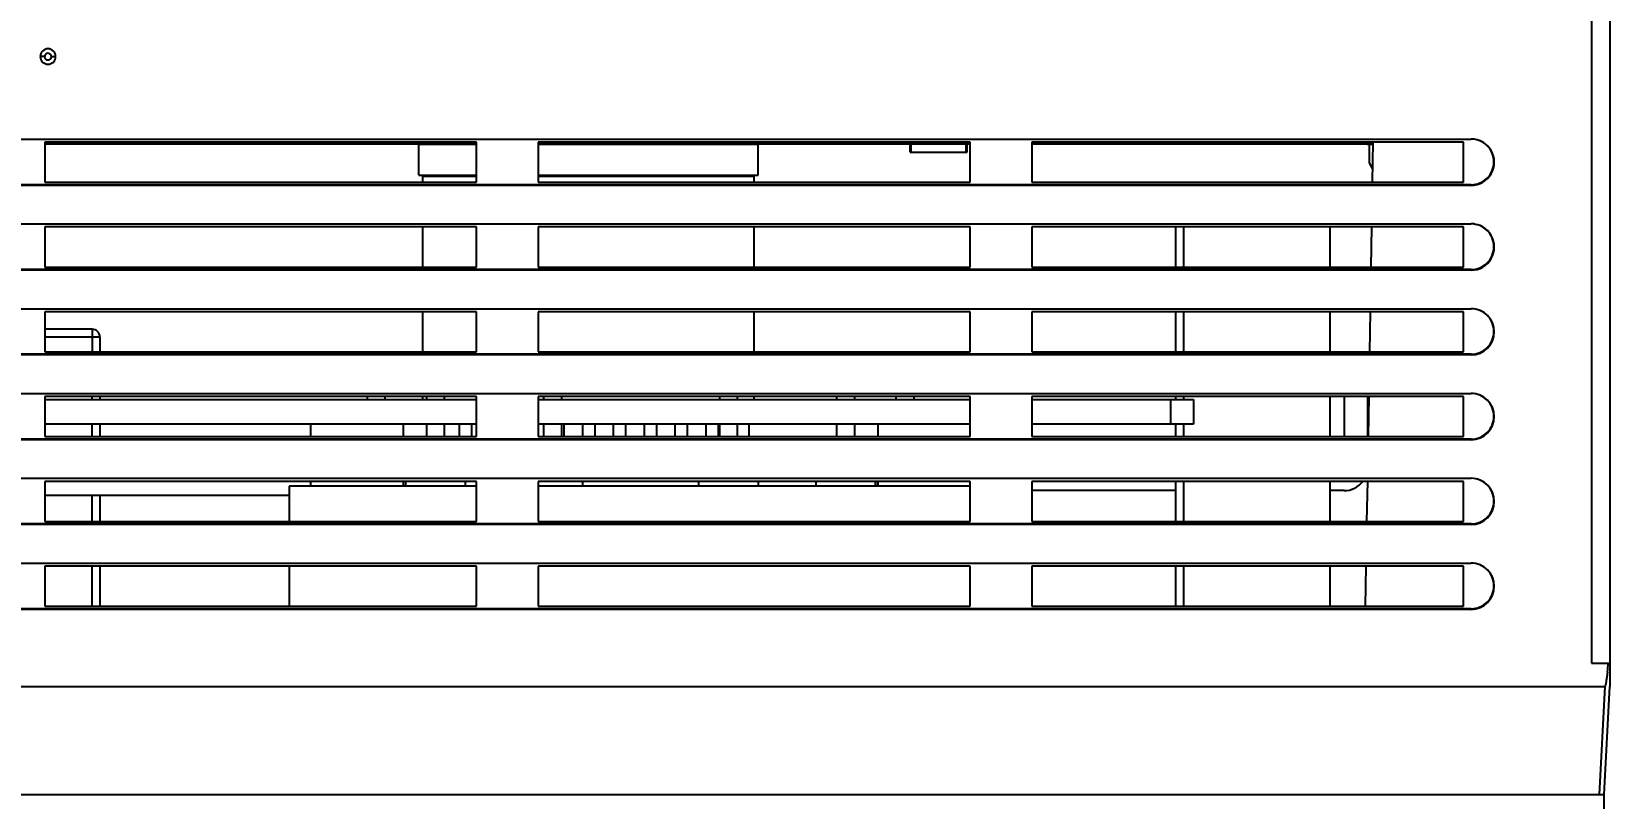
# Model space of a CAD drawing. Header units: millimetres. Extents: x 5329 to 6973, y -914 to -356.
# Drawn here: x 5702.2 to 5804.6, y -682.4 to -632.6 of the extents above; entities that cross this region are included whole.
import ezdxf

# ---------------------------------------------------------------- set-up
doc = ezdxf.new("R2010")
doc.units = ezdxf.units.MM
doc.header["$PDMODE"] = 3
doc.header["$PDSIZE"] = 1
doc.layers.get('0').update_dxf_attribs({"linetype": 'CONTINUOUS'})
doc.layers.get('Defpoints').update_dxf_attribs({"linetype": 'CONTINUOUS'})
doc.layers.add('Dim', color=1, linetype='CONTINUOUS')
doc.styles.add('OMI-1', font='arial.ttf', dxfattribs={"oblique": 1})
doc.dimstyles.new('1', dxfattribs={"dimtxt": 4, "dimasz": 2.5, "dimexe": 0.8, "dimexo": 0.3, "dimgap": 0.5, "dimtad": 1, "dimtoh": 1, "dimdec": 1, "dimzin": 0, "dimdsep": 46, "dimtxsty": 'OMI-1', "dimcen": 0, "dimclrd": 256, "dimclre": 256, "dimclrt": 256, "dimadec": 0, "dimazin": 0, "dimtfac": 0.8, "dimtdec": 1, "dimtix": 1, "dimtmove": 0, "dimatfit": 3, "dimfxl": 1, "dimtolj": 1, "dimtzin": 0, "dimarcsym": 0})

# ---------------------------------------------------------------- blocks, each defined once
blk = doc.blocks.new('*D6084')
at = {"layer": 'Defpoints', "color": 0}
for p in [(5743.09, -595.92), (5843.78, -770.81), (5859.25, -770.81)]:
    blk.add_point(p, dxfattribs=at)
at = {"layer": 'Dim', "lineweight": -2}
for p, q in [((5743.39, -595.92), (5860.05, -595.92)), ((5859.25, -598.42), (5859.25, -768.31)), ((5844.08, -770.81), (5860.05, -770.81))]:
    blk.add_line(p, q, dxfattribs=at)
at = {"layer": 'Dim'}
for points in [[(5859.67, -598.42), (5858.83, -598.42), (5859.25, -595.92)], [(5858.83, -768.31), (5859.67, -768.31), (5859.25, -770.81)]]:
    blk.add_solid(points, dxfattribs=at)
at = {"layer": 'Dim', "insert": (5856.71, -684.43), "char_height": 4, "attachment_point": 5, "rotation": 90, "style": 'OMI-1'}
blk.add_mtext('\\A1;\\A1;175.0', dxfattribs=at)

msp = doc.modelspace()

# ---------------------------------------------------------------- linework, layer by layer
at = {"color": 7, "linetype": 'Continuous'}
for p, q in [((5803.39, -631.26), (5803.39, -673.61)), ((5804.59, -631.26), (5804.59, -675.11)), ((5606.59, -639.61), (5795.59, -639.61)), ((5703.09, -639.81), (5703.09, -642.41)), ((5731.09, -639.81), (5703.09, -639.81)), ((5703.09, -639.91), (5731.09, -639.91)), ((5704.08, -639.81), (5704.08, -639.91)), ((5727.35, -641.95), (5727.35, -639.95)), ((5727.35, -639.95), (5731.09, -639.95)), ((5727.95, -639.91), (5727.95, -639.95)), ((5728.75, -639.91), (5728.75, -639.95)), ((5729.95, -639.91), (5729.95, -639.95)), ((5730.75, -639.91), (5730.75, -639.95)), ((5731.09, -642.41), (5731.09, -639.81)), ((5763.09, -639.81), (5735.09, -639.81)), ((5735.09, -639.81), (5735.09, -642.41)), ((5735.09, -639.91), (5763.09, -639.91)), ((5735.09, -639.95), (5749.35, -639.95)), ((5735.95, -639.91), (5735.95, -639.95)), ((5736.75, -639.91), (5736.75, -639.95)), ((5737.95, -639.91), (5737.95, -639.95)), ((5738.75, -639.91), (5738.75, -639.95)), ((5739.95, -639.91), (5739.95, -639.95)), ((5740.75, -639.91), (5740.75, -639.95)), ((5741.95, -639.91), (5741.95, -639.95)), ((5742.75, -639.91), (5742.75, -639.95)), ((5743.95, -639.91), (5743.95, -639.95)), ((5744.75, -639.91), (5744.75, -639.95)), ((5745.95, -639.91), (5745.95, -639.95)), ((5746.75, -639.91), (5746.75, -639.95)), ((5747.95, -639.91), (5747.95, -639.95)), ((5748.75, -639.91), (5748.75, -639.95)), ((5749.35, -641.95), (5749.35, -639.95)), ((5759.2, -640.46), (5759.2, -639.91)), ((5759.22, -640.46), (5759.22, -639.91)), ((5759.24, -640.46), (5759.24, -639.91)), ((5759.28, -640.46), (5759.28, -639.91)), ((5762.83, -640.46), (5762.83, -639.91)), ((5762.86, -640.46), (5762.86, -639.91)), ((5762.89, -640.46), (5762.89, -639.91)), ((5762.91, -640.46), (5762.91, -639.91)), ((5763.09, -642.41), (5763.09, -639.81)), ((5795.09, -639.81), (5767.09, -639.81)), ((5767.09, -639.81), (5767.09, -642.41)), ((5767.09, -639.91), (5789.22, -639.91)), ((5772.59, -639.91), (5772.59, -639.81)), ((5773.59, -639.91), (5773.59, -639.81)), ((5774.59, -639.91), (5774.59, -639.81)), ((5788.39, -639.81), (5788.39, -639.91)), ((5788.83, -639.91), (5788.84, -639.96)), ((5789.22, -639.96), (5788.84, -639.96)), ((5788.99, -641.16), (5788.99, -639.96)), ((5789.13, -639.91), (5789.14, -639.96)), ((5789.22, -639.81), (5789.18, -642.41)), ((5795.09, -642.41), (5795.09, -639.81)), ((5759.2, -640.46), (5762.91, -640.46)), ((5727.35, -641.95), (5731.09, -641.95)), ((5727.6, -642.41), (5727.6, -642.01)), ((5727.6, -642.01), (5731.09, -642.01)), ((5727.95, -641.95), (5727.95, -642.01)), ((5728.75, -641.95), (5728.75, -642.01)), ((5729.95, -641.95), (5729.95, -642.01)), ((5730.75, -641.95), (5730.75, -642.01)), ((5735.09, -641.95), (5749.35, -641.95)), ((5735.09, -642.01), (5749.1, -642.01)), ((5735.95, -641.95), (5735.95, -642.01)), ((5736.75, -641.95), (5736.75, -642.01)), ((5737.95, -641.95), (5737.95, -642.01)), ((5738.75, -641.95), (5738.75, -642.01)), ((5739.95, -641.95), (5739.95, -642.01)), ((5740.75, -641.95), (5740.75, -642.01)), ((5741.95, -641.95), (5741.95, -642.01)), ((5742.75, -641.95), (5742.75, -642.01)), ((5743.95, -641.95), (5743.95, -642.01)), ((5744.75, -641.95), (5744.75, -642.01)), ((5745.95, -641.95), (5745.95, -642.01)), ((5746.75, -641.95), (5746.75, -642.01)), ((5747.95, -641.95), (5747.95, -642.01)), ((5748.75, -641.95), (5748.75, -642.01)), ((5749.1, -642.41), (5749.1, -642.01)), ((5789.19, -641.51), (5788.99, -641.16)), ((5795.59, -642.57), (5606.59, -642.57)), ((5795.59, -642.61), (5606.59, -642.61)), ((5703.09, -642.41), (5731.09, -642.41)), ((5735.09, -642.41), (5763.09, -642.41)), ((5767.09, -642.41), (5795.09, -642.41)), ((5795.59, -642.61), (5795.59, -642.57)), ((5606.59, -645.11), (5795.59, -645.11)), ((5703.09, -645.31), (5703.09, -647.91)), ((5731.09, -645.31), (5703.09, -645.31)), ((5727.6, -647.91), (5727.6, -645.31)), ((5731.09, -647.91), (5731.09, -645.31)), ((5763.09, -645.31), (5735.09, -645.31)), ((5735.09, -645.31), (5735.09, -647.91)), ((5749.1, -647.91), (5749.1, -645.31)), ((5763.09, -647.91), (5763.09, -645.31)), ((5795.09, -645.31), (5767.09, -645.31)), ((5767.09, -645.31), (5767.09, -647.91)), ((5776.44, -647.91), (5776.44, -645.31)), ((5776.94, -645.31), (5776.94, -647.91)), ((5786.44, -647.91), (5786.44, -645.31)), ((5789.13, -645.31), (5789.09, -647.91)), ((5795.09, -647.91), (5795.09, -645.31)), ((5795.59, -648.07), (5606.59, -648.07)), ((5795.59, -648.11), (5606.59, -648.11)), ((5703.09, -647.91), (5731.09, -647.91)), ((5735.09, -647.91), (5763.09, -647.91)), ((5767.09, -647.91), (5795.09, -647.91)), ((5795.59, -648.11), (5795.59, -648.07)), ((5606.59, -650.61), (5795.59, -650.61)), ((5703.09, -650.81), (5703.09, -653.41)), ((5731.09, -650.81), (5703.09, -650.81)), ((5727.6, -653.41), (5727.6, -650.81)), ((5731.09, -653.41), (5731.09, -650.81)), ((5763.09, -650.81), (5735.09, -650.81)), ((5735.09, -650.81), (5735.09, -653.41)), ((5749.1, -653.41), (5749.1, -650.81)), ((5763.09, -653.41), (5763.09, -650.81)), ((5795.09, -650.81), (5767.09, -650.81)), ((5767.09, -650.81), (5767.09, -653.41)), ((5776.44, -653.41), (5776.44, -650.81)), ((5776.94, -650.81), (5776.94, -653.41)), ((5786.44, -653.41), (5786.44, -650.81)), ((5789.04, -650.81), (5789, -653.41)), ((5795.09, -653.41), (5795.09, -650.81)), ((5706.16, -651.94), (5703.09, -651.94)), ((5706.16, -651.94), (5706.16, -653.41)), ((5703.09, -652.44), (5706.66, -652.44)), ((5706.66, -652.44), (5706.66, -653.41)), ((5795.59, -653.57), (5606.59, -653.57)), ((5795.59, -653.61), (5606.59, -653.61)), ((5703.09, -653.41), (5731.09, -653.41)), ((5735.09, -653.41), (5763.09, -653.41)), ((5767.09, -653.41), (5795.09, -653.41)), ((5795.59, -653.61), (5795.59, -653.57)), ((5606.59, -656.11), (5795.59, -656.11)), ((5703.09, -656.31), (5703.09, -658.91)), ((5731.09, -656.31), (5703.09, -656.31)), ((5706.16, -656.51), (5706.16, -656.31)), ((5706.66, -656.31), (5706.66, -656.51)), ((5724.01, -656.51), (5724.01, -656.31)), ((5725.16, -656.51), (5725.16, -656.31)), ((5727.6, -656.51), (5727.6, -656.31)), ((5727.86, -656.51), (5727.86, -656.31)), ((5729.01, -656.51), (5729.01, -656.31)), ((5731.09, -658.91), (5731.09, -656.31)), ((5763.09, -656.31), (5735.09, -656.31)), ((5735.09, -656.31), (5735.09, -658.91)), ((5735.46, -656.51), (5735.46, -656.31)), ((5736.61, -656.51), (5736.61, -656.31)), ((5746.86, -656.51), (5746.86, -656.31)), ((5748.01, -656.51), (5748.01, -656.31)), ((5749.1, -656.51), (5749.1, -656.31)), ((5754.46, -656.51), (5754.46, -656.31)), ((5755.61, -656.51), (5755.61, -656.31)), ((5758.31, -656.51), (5758.31, -656.31)), ((5759.46, -656.51), (5759.46, -656.31)), ((5763.09, -658.91), (5763.09, -656.31)), ((5795.09, -656.31), (5767.09, -656.31)), ((5767.09, -656.31), (5767.09, -658.91)), ((5776.44, -656.51), (5776.44, -656.31)), ((5776.94, -656.31), (5776.94, -656.51)), ((5786.44, -658.91), (5786.44, -656.31)), ((5787.36, -656.31), (5787.36, -658.91)), ((5788.86, -656.31), (5788.86, -658.91)), ((5788.95, -656.31), (5788.91, -658.91)), ((5795.09, -658.91), (5795.09, -656.31)), ((5703.09, -656.51), (5731.09, -656.51)), ((5735.09, -656.51), (5763.09, -656.51)), ((5767.09, -656.51), (5777.59, -656.51)), ((5776.09, -656.51), (5776.09, -658.11)), ((5777.59, -656.51), (5777.59, -658.11)), ((5731.09, -658.11), (5703.09, -658.11)), ((5706.16, -658.91), (5706.16, -658.11)), ((5706.66, -658.11), (5706.66, -658.91)), ((5720.34, -658.91), (5720.34, -658.11)), ((5726.34, -658.91), (5726.34, -658.11)), ((5727.86, -658.91), (5727.86, -658.11)), ((5729.01, -658.91), (5729.01, -658.11)), ((5729.95, -658.11), (5729.95, -658.91)), ((5730.75, -658.11), (5730.75, -658.91)), ((5763.09, -658.11), (5735.09, -658.11)), ((5735.46, -658.91), (5735.46, -658.11)), ((5736.61, -658.91), (5736.61, -658.11)), ((5736.75, -658.11), (5736.75, -658.91)), ((5737.95, -658.11), (5737.95, -658.91)), ((5738.75, -658.11), (5738.75, -658.91)), ((5739.95, -658.11), (5739.95, -658.91)), ((5740.75, -658.11), (5740.75, -658.91)), ((5741.95, -658.11), (5741.95, -658.91)), ((5742.75, -658.11), (5742.75, -658.91)), ((5743.95, -658.11), (5743.95, -658.91)), ((5744.75, -658.11), (5744.75, -658.91)), ((5745.95, -658.11), (5745.95, -658.91)), ((5746.75, -658.11), (5746.75, -658.91)), ((5746.86, -658.91), (5746.86, -658.11)), ((5748.01, -658.91), (5748.01, -658.11)), ((5748.75, -658.11), (5748.75, -658.91)), ((5754.46, -658.91), (5754.46, -658.11)), ((5755.61, -658.91), (5755.61, -658.11)), ((5757.14, -658.91), (5757.14, -658.11)), ((5777.59, -658.11), (5767.09, -658.11)), ((5776.44, -658.91), (5776.44, -658.11)), ((5776.94, -658.11), (5776.94, -658.91)), ((5795.59, -659.07), (5606.59, -659.07)), ((5795.59, -659.11), (5606.59, -659.11)), ((5703.09, -658.91), (5731.09, -658.91)), ((5735.09, -658.91), (5763.09, -658.91)), ((5767.09, -658.91), (5795.09, -658.91)), ((5795.59, -659.11), (5795.59, -659.07)), ((5606.59, -661.61), (5795.59, -661.61)), ((5703.09, -661.81), (5703.09, -664.41)), ((5731.09, -661.81), (5703.09, -661.81)), ((5731.09, -662.11), (5718.94, -662.11)), ((5718.94, -662.11), (5718.94, -664.41)), ((5720.34, -662.11), (5720.34, -661.81)), ((5726.34, -662.11), (5726.34, -661.81)), ((5726.49, -662.11), (5726.49, -661.81)), ((5726.51, -662.11), (5726.51, -661.81)), ((5730.37, -662.11), (5730.37, -661.81)), ((5731.09, -664.41), (5731.09, -661.81)), ((5763.09, -661.81), (5735.09, -661.81)), ((5735.09, -661.81), (5735.09, -664.41)), ((5763.09, -662.11), (5735.09, -662.11)), ((5737.97, -662.11), (5737.97, -661.81)), ((5745.51, -662.11), (5745.51, -661.81)), ((5749.37, -662.11), (5749.37, -661.81)), ((5753.11, -662.11), (5753.11, -661.81)), ((5756.97, -662.11), (5756.97, -661.81)), ((5756.99, -662.11), (5756.99, -661.81)), ((5757.14, -662.11), (5757.14, -661.81)), ((5763.09, -664.41), (5763.09, -661.81)), ((5795.09, -661.81), (5767.09, -661.81)), ((5767.09, -661.81), (5767.09, -664.41)), ((5776.44, -662.41), (5767.09, -662.41)), ((5776.44, -664.41), (5776.44, -661.81)), ((5776.94, -661.81), (5776.94, -664.41)), ((5786.44, -664.41), (5786.44, -661.81)), ((5787.36, -662.41), (5786.44, -662.41)), ((5788.86, -661.81), (5788.81, -664.41)), ((5795.09, -664.41), (5795.09, -661.81)), ((5703.09, -662.71), (5718.94, -662.71)), ((5706.16, -664.41), (5706.16, -662.71)), ((5706.66, -662.71), (5706.66, -664.41)), ((5703.09, -664.41), (5731.09, -664.41)), ((5735.09, -664.41), (5763.09, -664.41)), ((5767.09, -664.41), (5795.09, -664.41)), ((5795.59, -664.57), (5606.59, -664.57)), ((5795.59, -664.61), (5606.59, -664.61)), ((5795.59, -664.61), (5795.59, -664.57)), ((5606.59, -667.11), (5795.59, -667.11)), ((5703.09, -667.31), (5703.09, -669.91)), ((5731.09, -667.31), (5703.09, -667.31)), ((5706.16, -669.91), (5706.16, -667.31)), ((5706.66, -667.31), (5706.66, -669.91)), ((5718.94, -667.31), (5718.94, -669.91)), ((5731.09, -669.91), (5731.09, -667.31)), ((5763.09, -667.31), (5735.09, -667.31)), ((5735.09, -667.31), (5735.09, -669.91)), ((5763.09, -669.91), (5763.09, -667.31)), ((5795.09, -667.31), (5767.09, -667.31)), ((5767.09, -667.31), (5767.09, -669.91)), ((5776.44, -669.91), (5776.44, -667.31)), ((5776.94, -667.31), (5776.94, -669.91)), ((5786.44, -669.91), (5786.44, -667.31)), ((5788.77, -667.31), (5788.72, -669.91)), ((5795.09, -669.91), (5795.09, -667.31)), ((5795.59, -670.07), (5606.59, -670.07)), ((5795.59, -670.11), (5606.59, -670.11)), ((5703.09, -669.91), (5731.09, -669.91)), ((5735.09, -669.91), (5763.09, -669.91)), ((5767.09, -669.91), (5795.09, -669.91)), ((5795.59, -670.11), (5795.59, -670.07)), ((5803.39, -673.61), (5804.59, -673.61)), ((5597.89, -675.11), (5804.29, -675.11)), ((5803.92, -682.11), (5804.29, -675.11)), ((5804.22, -682.11), (5804.59, -675.11)), ((5597.96, -682.11), (5804.22, -682.11)), ((5804.22, -757.47), (5804.22, -682.11))]:
    msp.add_line(p, q, dxfattribs=at)
for centre, radius, start, end in [((5706.16, -652.44), 0.5, 0, 90), ((5787.36, -660.91), 1.5, 270, 323.0701), ((5756.55, -669.23), 48.14, 354.1165, 354.7831), ((5781.1, -671.77), 23.47, 353.1867, 354.1406)]:
    msp.add_arc(centre, radius, start, end, dxfattribs=at)
for centre, major_axis, start_param, end_param in [((5795.59, -641.11), (0, 1.5), -3.141593, 0), ((5795.59, -646.61), (0, 1.5), -3.141593, 0), ((5795.59, -652.11), (1.5, 0), -1.570796, 1.570796), ((5795.59, -657.61), (1.5, 0), -1.570796, 1.570796), ((5795.59, -663.11), (1.5, 0), -1.570796, 1.570796), ((5795.59, -668.61), (1.5, 0), -1.570796, 1.570796)]:
    msp.add_ellipse(centre, major_axis=major_axis, ratio=1, start_param=start_param, end_param=end_param, dxfattribs=at)
for points, knots in [([(5703.79, -634.26), (5703.79, -634.13), (5703.68, -633.86), (5703.29, -633.7), (5702.9, -633.86), (5702.79, -634.13), (5702.79, -634.26)], [0, 0, 0, 0, 0.249966, 0.499989, 0.750014, 1, 1, 1, 1]), ([(5702.79, -634.26), (5702.79, -634.39), (5702.9, -634.65), (5703.29, -634.81), (5703.68, -634.65), (5703.79, -634.39), (5703.79, -634.26)], [0, 0, 0, 0, 0.249966, 0.499989, 0.750014, 1, 1, 1, 1]), ([(5703.07, -634.26), (5703.04, -634.26), (5702.95, -634.26), (5702.85, -634.26), (5702.79, -634.26)], [0, 0, 0, 0, 0.320917, 1, 1, 1, 1]), ([(5703.51, -634.26), (5703.51, -634.21), (5703.46, -634.09), (5703.29, -634.02), (5703.12, -634.09), (5703.07, -634.21), (5703.07, -634.26)], [0, 0, 0, 0, 0.250516, 0.500571, 0.750258, 1, 1, 1, 1]), ([(5703.07, -634.26), (5703.07, -634.32), (5703.12, -634.44), (5703.29, -634.5), (5703.46, -634.44), (5703.51, -634.32), (5703.51, -634.26)], [0, 0, 0, 0, 0.250516, 0.500571, 0.750258, 1, 1, 1, 1]), ([(5703.51, -634.26), (5703.54, -634.26), (5703.63, -634.26), (5703.73, -634.26), (5703.79, -634.26)], [0, 0, 0, 0, 0.320917, 1, 1, 1, 1]), ([(5795.59, -642.57), (5795.97, -642.57), (5796.75, -642.25), (5797.22, -641.09), (5796.75, -639.93), (5795.97, -639.61), (5795.59, -639.61)], [0, 0, 0, 0, 0.250033, 0.5, 0.749967, 1, 1, 1, 1]), ([(5795.59, -648.07), (5795.97, -648.07), (5796.75, -647.75), (5797.22, -646.59), (5796.75, -645.43), (5795.97, -645.11), (5795.59, -645.11)], [0, 0, 0, 0, 0.250033, 0.5, 0.749967, 1, 1, 1, 1]), ([(5795.59, -653.57), (5795.97, -653.57), (5796.75, -653.25), (5797.22, -652.09), (5796.75, -650.93), (5795.97, -650.61), (5795.59, -650.61)], [0, 0, 0, 0, 0.250033, 0.5, 0.749967, 1, 1, 1, 1]), ([(5795.59, -659.07), (5795.97, -659.07), (5796.75, -658.75), (5797.22, -657.59), (5796.75, -656.43), (5795.97, -656.11), (5795.59, -656.11)], [0, 0, 0, 0, 0.250033, 0.5, 0.749967, 1, 1, 1, 1]), ([(5795.59, -664.57), (5795.97, -664.57), (5796.75, -664.25), (5797.22, -663.09), (5796.75, -661.93), (5795.97, -661.61), (5795.59, -661.61)], [0, 0, 0, 0, 0.250033, 0.5, 0.749967, 1, 1, 1, 1]), ([(5795.59, -670.07), (5795.97, -670.07), (5796.75, -669.75), (5797.22, -668.59), (5796.75, -667.43), (5795.97, -667.11), (5795.59, -667.11)], [0, 0, 0, 0, 0.250033, 0.5, 0.749967, 1, 1, 1, 1]), ([(5804.29, -675.11), (5804.31, -675.09), (5804.32, -675.05), (5804.34, -674.97), (5804.35, -674.91), (5804.35, -674.87)], [0, 0, 0, 0, 0.247252, 0.498116, 1, 1, 1, 1])]:
    msp.add_open_spline(points, degree=3, knots=knots, dxfattribs=at)
msp.add_open_spline([(5804.35, -674.87), (5804.37, -674.76), (5804.38, -674.66), (5804.4, -674.55)], degree=3, dxfattribs=at)

# ---------------------------------------------------------------- dimensions: what is measured, and where the dimension line sits
at = {"layer": 'Dim'}
dim = msp.add_linear_dim(base=(5859.25, -770.81), p1=(5743.09, -595.92), p2=(5843.78, -770.81), angle=90, text='\\A1;175.0', dimstyle='1', override={"dimtxsty": 'OMI-1'}, dxfattribs=at)
dim.commit()
dim.dimension.update_dxf_attribs({"geometry": '*D6084', "text_midpoint": (5859.25, -684.43), "dimtype": 160})

doc.saveas('drawing.dxf')
